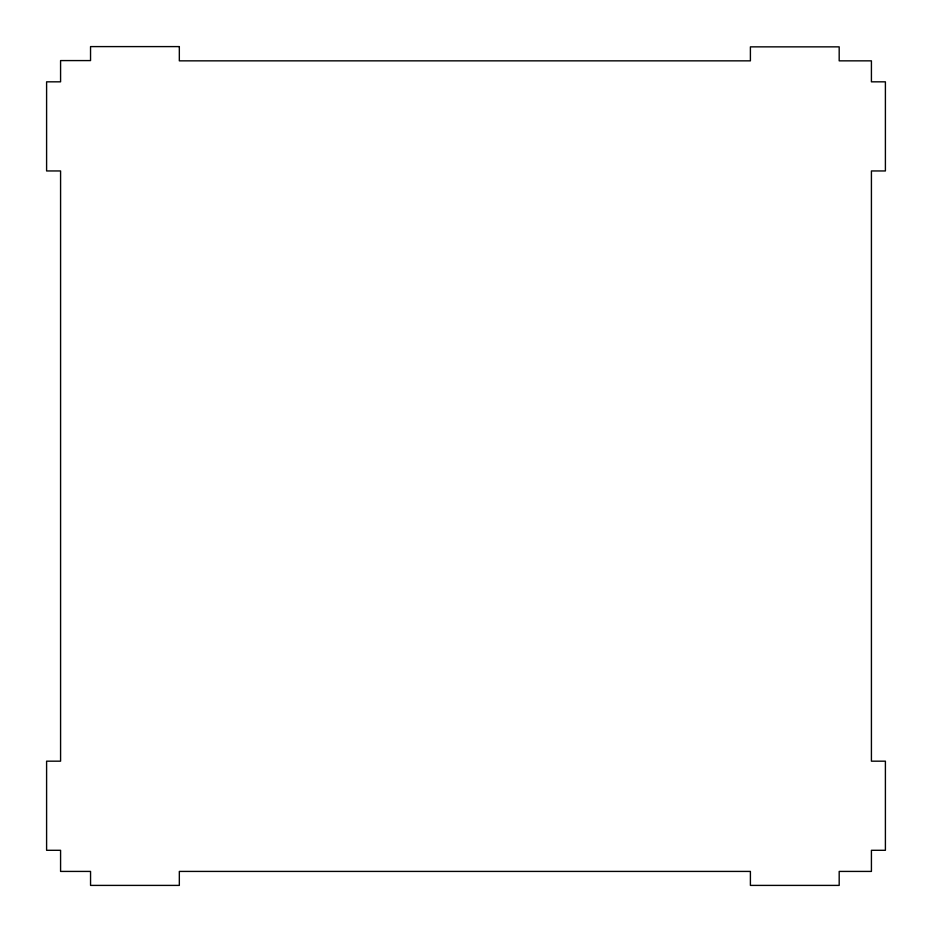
<?xml version="1.0" encoding="UTF-8"?>
<svg xmlns="http://www.w3.org/2000/svg" width="932" height="932" viewBox="0 0 932 932"><rect width="100%" height="100%" fill="white"/><g stroke="black" fill="none" stroke-linecap="round" stroke-linejoin="round"><path stroke-width="1.4" d="M179.328 46.6L90.544 46.6L90.544 60.58L60.58 60.58L60.58 81.83L46.6 81.83L46.6 170.952L60.58 170.952L60.58 761.176L46.6 761.176L46.6 850.299L60.58 850.299L60.58 871.42L90.555 871.42L90.555 885.4L179.328 885.4L179.328 871.42L750.4 871.42L750.4 885.4L839.184 885.4L839.184 871.42L871.42 871.42L871.42 850.299L885.4 850.299L885.4 761.176L871.42 761.176L871.42 170.952L885.4 170.952L885.4 81.83L871.42 81.83L871.42 60.848L839.184 60.848L839.184 46.856L750.4 46.856L750.4 60.848L179.328 60.848L179.328 46.6"/></g></svg>
